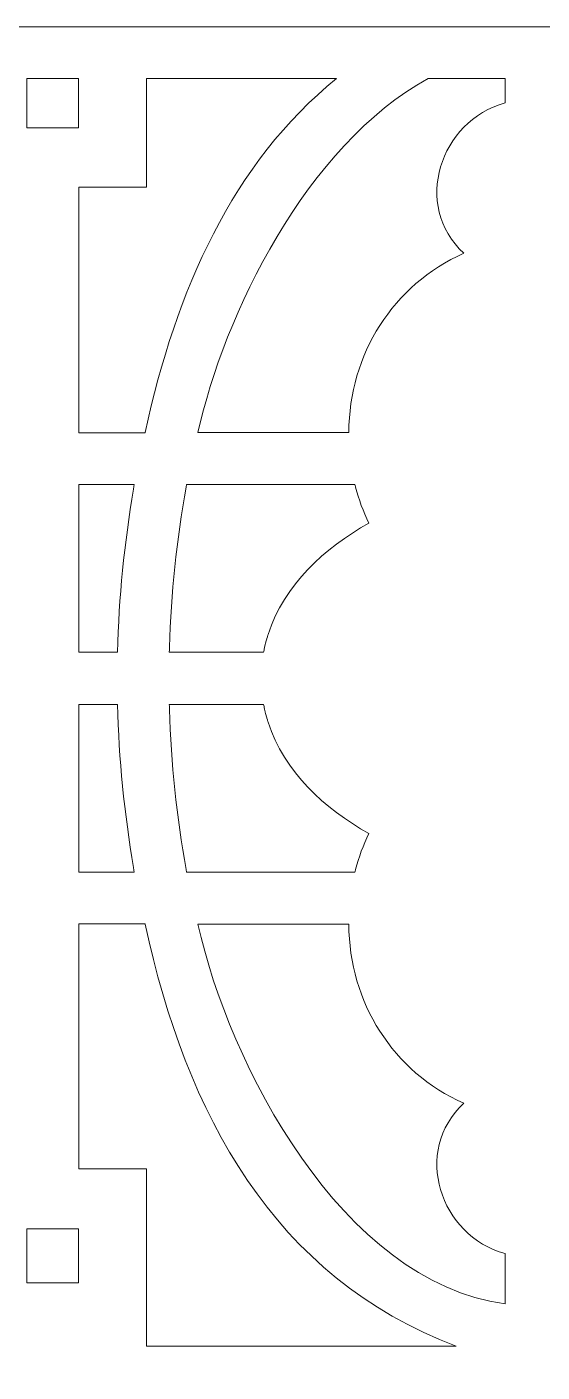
# Model space of a CAD drawing. Header units: centimetres. Extents: x -10 to 9.9, y -5 to 13.4.
# Drawn here: x 4.963 to 6.701, y 8.903 to 13.442 of the extents above; entities that cross this region are included whole.
import ezdxf

# ---------------------------------------------------------------- set-up
doc = ezdxf.new("R2010")
doc.units = ezdxf.units.CM
doc.header["$MEASUREMENT"] = 0
doc.layers.add('layer 1', color=7, linetype='Continuous')

msp = doc.modelspace()

# ---------------------------------------------------------------- linework, layer by layer
at = {"layer": 'layer 1', "color": 242, "lineweight": 9}
for points, knots in [([(0.17453, 13.44236), (0.17453, 13.44236), (0.34885, 13.44236), (0.34885, 13.44236), (0.34885, 13.44236), (0.34885, 13.44236), (9.75098, 13.44236), (9.75098, 13.44236), (9.75098, 13.44236), (9.75098, 13.44236), (9.9253, 13.44236), (9.9253, 13.44236), (9.9253, 13.44236), (9.9253, 13.44236), (9.9253, 13.26803), (9.9253, 13.26803), (9.9253, 13.26803), (9.9253, 13.26803), (9.9253, -4.82596), (9.9253, -4.82596), (9.9253, -4.82596), (9.9253, -4.82596), (9.9253, -5.00029), (9.9253, -5.00029), (9.9253, -5.00029), (9.9253, -5.00029), (9.75098, -5.00029), (9.75098, -5.00029), (9.75098, -5.00029), (9.75098, -5.00029), (0.34885, -5.00029), (0.34885, -5.00029), (0.34885, -5.00029), (0.34885, -5.00029), (0.17453, -5.00029), (0.17453, -5.00029), (0.17453, -5.00029), (0.17453, -5.00029), (0.17453, -4.82596), (0.17453, -4.82596), (0.17453, -4.82596), (0.17453, -4.82596), (0.17453, 13.26803), (0.17453, 13.26803), (0.17453, 13.26803), (0.17453, 13.26803), (0.17453, 13.44236), (0.17453, 13.44236)], [0, 0, 0, 0, 0.0769231, 0.0769231, 0.0769231, 0.0769231, 0.1538462, 0.1538462, 0.1538462, 0.1538462, 0.2307692, 0.2307692, 0.2307692, 0.2307692, 0.3076923, 0.3076923, 0.3076923, 0.3076923, 0.3846154, 0.3846154, 0.3846154, 0.3846154, 0.4615385, 0.4615385, 0.4615385, 0.4615385, 0.5384615, 0.5384615, 0.5384615, 0.5384615, 0.6153846, 0.6153846, 0.6153846, 0.6153846, 0.6923077, 0.6923077, 0.6923077, 0.6923077, 0.7692308, 0.7692308, 0.7692308, 0.7692308, 0.8461538, 0.8461538, 0.8461538, 0.8461538, 1, 1, 1, 1]), ([(5.13723, 13.26803), (5.13723, 13.26803), (4.96263, 13.26803), (4.96263, 13.26803), (4.96263, 13.26803), (4.96263, 13.26803), (4.96263, 13.10179), (4.96263, 13.10179), (4.96263, 13.10179), (4.96263, 13.10179), (5.13723, 13.10179), (5.13723, 13.10179), (5.13723, 13.10179), (5.13723, 13.10179), (5.13723, 13.26803), (5.13723, 13.26803)], [0, 0, 0, 0, 0.2, 0.2, 0.2, 0.2, 0.4, 0.4, 0.4, 0.4, 0.6, 0.6, 0.6, 0.6, 1, 1, 1, 1]), ([(6.00769, 13.26803), (6.00769, 13.26803), (5.36657, 13.26803), (5.36657, 13.26803), (5.36657, 13.26803), (5.36657, 13.26803), (5.36657, 12.90118), (5.36657, 12.90118), (5.36657, 12.90118), (5.36657, 12.90118), (5.35731, 12.90118), (5.35731, 12.90118), (5.35731, 12.90118), (5.35731, 12.90118), (5.13734, 12.90118), (5.13734, 12.90118), (5.13734, 12.90118), (5.13734, 12.90118), (5.13734, 12.07241), (5.13734, 12.07241), (5.13734, 12.07241), (5.13734, 12.07241), (5.36156, 12.07241), (5.36156, 12.07241), (5.36156, 12.07241), (5.36156, 12.07241), (5.36158, 12.07241), (5.36158, 12.07241), (5.36158, 12.07241), (5.36158, 12.07241), (5.36171, 12.07293), (5.36171, 12.07293), (5.36171, 12.07293), (5.36171, 12.07293), (5.36173, 12.07293), (5.36173, 12.07293), (5.36173, 12.07293), (5.36173, 12.07293), (5.36182, 12.07345), (5.36182, 12.07345), (5.36182, 12.07345), (5.36182, 12.07345), (5.36184, 12.07345), (5.36184, 12.07345), (5.36184, 12.07345), (5.36184, 12.07345), (5.36197, 12.07398), (5.36197, 12.07398), (5.36197, 12.07398), (5.46494, 12.55309), (5.65745, 12.9848), (6.00769, 13.26803)], [0, 0, 0, 0, 0.0714286, 0.0714286, 0.0714286, 0.0714286, 0.1428571, 0.1428571, 0.1428571, 0.1428571, 0.2142857, 0.2142857, 0.2142857, 0.2142857, 0.2857143, 0.2857143, 0.2857143, 0.2857143, 0.3571429, 0.3571429, 0.3571429, 0.3571429, 0.4285714, 0.4285714, 0.4285714, 0.4285714, 0.5, 0.5, 0.5, 0.5, 0.5714286, 0.5714286, 0.5714286, 0.5714286, 0.6428571, 0.6428571, 0.6428571, 0.6428571, 0.7142857, 0.7142857, 0.7142857, 0.7142857, 0.7857143, 0.7857143, 0.7857143, 0.7857143, 0.8571429, 0.8571429, 0.8571429, 0.8571429, 1, 1, 1, 1]), ([(6.57608, 13.26803), (6.57608, 13.26803), (6.31672, 13.26803), (6.31672, 13.26803), (6.31672, 13.26803), (5.9059, 13.04476), (5.62666, 12.46698), (5.53984, 12.07398), (5.53984, 12.07398), (5.53984, 12.07398), (6.04878, 12.07398), (6.04878, 12.07398), (6.04878, 12.07398), (6.05054, 12.33791), (6.19732, 12.57189), (6.43728, 12.67841), (6.43728, 12.67841), (6.43728, 12.67841), (6.43731, 12.67842), (6.43731, 12.67842), (6.43731, 12.67842), (6.26206, 12.83897), (6.3569, 13.12538), (6.57608, 13.18575), (6.57608, 13.18575), (6.57608, 13.18575), (6.57608, 13.26803), (6.57608, 13.26803)], [0, 0, 0, 0, 0.125, 0.125, 0.125, 0.125, 0.25, 0.25, 0.25, 0.25, 0.375, 0.375, 0.375, 0.375, 0.5, 0.5, 0.5, 0.5, 0.625, 0.625, 0.625, 0.625, 0.75, 0.75, 0.75, 0.75, 1, 1, 1, 1]), ([(5.13734, 11.33227), (5.13734, 11.33227), (5.13734, 11.3479), (5.13734, 11.3479), (5.13734, 11.3479), (5.13734, 11.3479), (5.13734, 11.3738), (5.13734, 11.3738), (5.13734, 11.3738), (5.13734, 11.3738), (5.13734, 11.39968), (5.13734, 11.39968), (5.13734, 11.39968), (5.13734, 11.39968), (5.13734, 11.42558), (5.13734, 11.42558), (5.13734, 11.42558), (5.13734, 11.42558), (5.13734, 11.45146), (5.13734, 11.45146), (5.13734, 11.45146), (5.13734, 11.45146), (5.13734, 11.47736), (5.13734, 11.47736), (5.13734, 11.47736), (5.13734, 11.47736), (5.13734, 11.50323), (5.13734, 11.50323), (5.13734, 11.50323), (5.13734, 11.50323), (5.13734, 11.52912), (5.13734, 11.52912), (5.13734, 11.52912), (5.13734, 11.52912), (5.13734, 11.55501), (5.13734, 11.55501), (5.13734, 11.55501), (5.13734, 11.55501), (5.13734, 11.5809), (5.13734, 11.5809), (5.13734, 11.5809), (5.13734, 11.5809), (5.13734, 11.60679), (5.13734, 11.60679), (5.13734, 11.60679), (5.13734, 11.60679), (5.13734, 11.63267), (5.13734, 11.63267), (5.13734, 11.63267), (5.13734, 11.63267), (5.13734, 11.65856), (5.13734, 11.65856), (5.13734, 11.65856), (5.13734, 11.65856), (5.13734, 11.68445), (5.13734, 11.68445), (5.13734, 11.68445), (5.13734, 11.68445), (5.13734, 11.71032), (5.13734, 11.71032), (5.13734, 11.71032), (5.13734, 11.71032), (5.13734, 11.73623), (5.13734, 11.73623), (5.13734, 11.73623), (5.13734, 11.73623), (5.13734, 11.7621), (5.13734, 11.7621), (5.13734, 11.7621), (5.13734, 11.7621), (5.13734, 11.788), (5.13734, 11.788), (5.13734, 11.788), (5.13734, 11.788), (5.13734, 11.81388), (5.13734, 11.81388), (5.13734, 11.81388), (5.13734, 11.81388), (5.13734, 11.83976), (5.13734, 11.83976), (5.13734, 11.83976), (5.13734, 11.83976), (5.13734, 11.86566), (5.13734, 11.86566), (5.13734, 11.86566), (5.13734, 11.86566), (5.13734, 11.89154), (5.13734, 11.89154), (5.13734, 11.89154), (5.13734, 11.89154), (5.13734, 11.89808), (5.13734, 11.89808), (5.13734, 11.89808), (5.13734, 11.89808), (5.32482, 11.89808), (5.32482, 11.89808), (5.32482, 11.89808), (5.32482, 11.89808), (5.32366, 11.89118), (5.32366, 11.89118), (5.32366, 11.89118), (5.32366, 11.89118), (5.32364, 11.89118), (5.32364, 11.89118), (5.32364, 11.89118), (5.32364, 11.89118), (5.32362, 11.89118), (5.32362, 11.89118), (5.32362, 11.89118), (5.32362, 11.89118), (5.32361, 11.89118), (5.32361, 11.89118), (5.32361, 11.89118), (5.32361, 11.89118), (5.32213, 11.88268), (5.32213, 11.88268), (5.32213, 11.88268), (5.32213, 11.88268), (5.32212, 11.88268), (5.32212, 11.88268), (5.32212, 11.88268), (5.32212, 11.88268), (5.32211, 11.88268), (5.32211, 11.88268), (5.32211, 11.88268), (5.32211, 11.88268), (5.32209, 11.88268), (5.32209, 11.88268), (5.32209, 11.88268), (5.29192, 11.70083), (5.27281, 11.51644), (5.26827, 11.33227), (5.26827, 11.33227), (5.26827, 11.33227), (5.26826, 11.33227), (5.26826, 11.33227), (5.26826, 11.33227), (5.26826, 11.33227), (5.13734, 11.33227), (5.13734, 11.33227)], [0, 0, 0, 0, 0.0277778, 0.0277778, 0.0277778, 0.0277778, 0.0555556, 0.0555556, 0.0555556, 0.0555556, 0.0833333, 0.0833333, 0.0833333, 0.0833333, 0.1111111, 0.1111111, 0.1111111, 0.1111111, 0.1388889, 0.1388889, 0.1388889, 0.1388889, 0.1666667, 0.1666667, 0.1666667, 0.1666667, 0.1944444, 0.1944444, 0.1944444, 0.1944444, 0.2222222, 0.2222222, 0.2222222, 0.2222222, 0.25, 0.25, 0.25, 0.25, 0.2777778, 0.2777778, 0.2777778, 0.2777778, 0.3055556, 0.3055556, 0.3055556, 0.3055556, 0.3333333, 0.3333333, 0.3333333, 0.3333333, 0.3611111, 0.3611111, 0.3611111, 0.3611111, 0.3888889, 0.3888889, 0.3888889, 0.3888889, 0.4166667, 0.4166667, 0.4166667, 0.4166667, 0.4444444, 0.4444444, 0.4444444, 0.4444444, 0.4722222, 0.4722222, 0.4722222, 0.4722222, 0.5, 0.5, 0.5, 0.5, 0.5277778, 0.5277778, 0.5277778, 0.5277778, 0.5555556, 0.5555556, 0.5555556, 0.5555556, 0.5833333, 0.5833333, 0.5833333, 0.5833333, 0.6111111, 0.6111111, 0.6111111, 0.6111111, 0.6388889, 0.6388889, 0.6388889, 0.6388889, 0.6666667, 0.6666667, 0.6666667, 0.6666667, 0.6944444, 0.6944444, 0.6944444, 0.6944444, 0.7222222, 0.7222222, 0.7222222, 0.7222222, 0.75, 0.75, 0.75, 0.75, 0.7777778, 0.7777778, 0.7777778, 0.7777778, 0.8055556, 0.8055556, 0.8055556, 0.8055556, 0.8333333, 0.8333333, 0.8333333, 0.8333333, 0.8611111, 0.8611111, 0.8611111, 0.8611111, 0.8888889, 0.8888889, 0.8888889, 0.8888889, 0.9166667, 0.9166667, 0.9166667, 0.9166667, 0.9444444, 0.9444444, 0.9444444, 0.9444444, 1, 1, 1, 1]), ([(6.11647, 11.76832), (5.96583, 11.68189), (5.83165, 11.5627), (5.77644, 11.39191), (5.77644, 11.39191), (5.77644, 11.39191), (5.77643, 11.39191), (5.77643, 11.39191), (5.77643, 11.39191), (5.77643, 11.39191), (5.77582, 11.38997), (5.77582, 11.38997), (5.77582, 11.38997), (5.77582, 11.38997), (5.77578, 11.38997), (5.77578, 11.38997), (5.77578, 11.38997), (5.77578, 11.38997), (5.77433, 11.38511), (5.77433, 11.38511), (5.77433, 11.38511), (5.77433, 11.38511), (5.77431, 11.38511), (5.77431, 11.38511), (5.77431, 11.38511), (5.77431, 11.38511), (5.77405, 11.38419), (5.77405, 11.38419), (5.77405, 11.38419), (5.77405, 11.38419), (5.77404, 11.38419), (5.77404, 11.38419), (5.77404, 11.38419), (5.77404, 11.38419), (5.77402, 11.38409), (5.77402, 11.38409), (5.77402, 11.38409), (5.77402, 11.38409), (5.774, 11.38409), (5.774, 11.38409), (5.774, 11.38409), (5.774, 11.38409), (5.77232, 11.3783), (5.77232, 11.3783), (5.77232, 11.3783), (5.77232, 11.3783), (5.7723, 11.3783), (5.7723, 11.3783), (5.7723, 11.3783), (5.7723, 11.3783), (5.77207, 11.37745), (5.77207, 11.37745), (5.77207, 11.37745), (5.77207, 11.37745), (5.77206, 11.37745), (5.77206, 11.37745), (5.77206, 11.37745), (5.77206, 11.37745), (5.77028, 11.37103), (5.77028, 11.37103), (5.77028, 11.37103), (5.77028, 11.37103), (5.77026, 11.37103), (5.77026, 11.37103), (5.77026, 11.37103), (5.77026, 11.37103), (5.77009, 11.37027), (5.77009, 11.37027), (5.77009, 11.37027), (5.77009, 11.37027), (5.77007, 11.37027), (5.77007, 11.37027), (5.77007, 11.37027), (5.77007, 11.37027), (5.76817, 11.36299), (5.76817, 11.36299), (5.76817, 11.36299), (5.76817, 11.36299), (5.76816, 11.36299), (5.76816, 11.36299), (5.76816, 11.36299), (5.76816, 11.36299), (5.76814, 11.36284), (5.76814, 11.36284), (5.76814, 11.36284), (5.76814, 11.36284), (5.76812, 11.36284), (5.76812, 11.36284), (5.76812, 11.36284), (5.76812, 11.36284), (5.76694, 11.35809), (5.76694, 11.35809), (5.76694, 11.35809), (5.76694, 11.35809), (5.76693, 11.35809), (5.76693, 11.35809), (5.76693, 11.35809), (5.76693, 11.35809), (5.76674, 11.35718), (5.76674, 11.35718), (5.76674, 11.35718), (5.76674, 11.35718), (5.76672, 11.35718), (5.76672, 11.35718), (5.76672, 11.35718), (5.76672, 11.35718), (5.76482, 11.34892), (5.76482, 11.34892), (5.76482, 11.34892), (5.76482, 11.34892), (5.7648, 11.34892), (5.7648, 11.34892), (5.7648, 11.34892), (5.7648, 11.34892), (5.76462, 11.34803), (5.76462, 11.34803), (5.76462, 11.34803), (5.76462, 11.34803), (5.7646, 11.34803), (5.7646, 11.34803), (5.7646, 11.34803), (5.7646, 11.34803), (5.76347, 11.34256), (5.76347, 11.34256), (5.76347, 11.34256), (5.76347, 11.34256), (5.76345, 11.34256), (5.76345, 11.34256), (5.76345, 11.34256), (5.76345, 11.34256), (5.76329, 11.34169), (5.76329, 11.34169), (5.76329, 11.34169), (5.76329, 11.34169), (5.76327, 11.34169), (5.76327, 11.34169), (5.76327, 11.34169), (5.76327, 11.34169), (5.76306, 11.34062), (5.76306, 11.34062), (5.76306, 11.34062), (5.76306, 11.34062), (5.76304, 11.34062), (5.76304, 11.34062), (5.76304, 11.34062), (5.76304, 11.34062), (5.762, 11.33526), (5.762, 11.33526), (5.762, 11.33526), (5.762, 11.33526), (5.76198, 11.33526), (5.76198, 11.33526), (5.76198, 11.33526), (5.76198, 11.33526), (5.76141, 11.33227), (5.76141, 11.33227), (5.76141, 11.33227), (5.76141, 11.33227), (5.76139, 11.33227), (5.76139, 11.33227), (5.76139, 11.33227), (5.76139, 11.33227), (5.76138, 11.33227), (5.76138, 11.33227), (5.76138, 11.33227), (5.76138, 11.33227), (5.44314, 11.33227), (5.44314, 11.33227), (5.44314, 11.33227), (5.44314, 11.33227), (5.44334, 11.33988), (5.44334, 11.33988), (5.44334, 11.33988), (5.44334, 11.33988), (5.44335, 11.33988), (5.44335, 11.33988), (5.44335, 11.33988), (5.44335, 11.33988), (5.44337, 11.33988), (5.44337, 11.33988), (5.44337, 11.33988), (5.44337, 11.33988), (5.44337, 11.3399), (5.44337, 11.3399), (5.44337, 11.3399), (5.44337, 11.3399), (5.44357, 11.34912), (5.44357, 11.34912), (5.44357, 11.34912), (5.44357, 11.34912), (5.44359, 11.34912), (5.44359, 11.34912), (5.44359, 11.34912), (5.44359, 11.34912), (5.44361, 11.34912), (5.44361, 11.34912), (5.44361, 11.34912), (5.44361, 11.34912), (5.44361, 11.34915), (5.44361, 11.34915), (5.44361, 11.34915), (5.44877, 11.5307), (5.46852, 11.71188), (5.5001, 11.88961), (5.5001, 11.88961), (5.5001, 11.88961), (5.50011, 11.88961), (5.50011, 11.88961), (5.50011, 11.88961), (5.50011, 11.88961), (5.50012, 11.88961), (5.50012, 11.88961), (5.50012, 11.88961), (5.50012, 11.88961), (5.50014, 11.88961), (5.50014, 11.88961), (5.50014, 11.88961), (5.50014, 11.88961), (5.50163, 11.89808), (5.50163, 11.89808), (5.50163, 11.89808), (5.50163, 11.89808), (5.50165, 11.89808), (5.50165, 11.89808), (5.50165, 11.89808), (5.50165, 11.89808), (5.50166, 11.89808), (5.50166, 11.89808), (5.50166, 11.89808), (5.50166, 11.89808), (5.50168, 11.89808), (5.50168, 11.89808), (5.50168, 11.89808), (5.50168, 11.89808), (6.06956, 11.89808), (6.06956, 11.89808), (6.06956, 11.89808), (6.06956, 11.89808), (6.06958, 11.89808), (6.06958, 11.89808), (6.06958, 11.89808), (6.06958, 11.89808), (6.07013, 11.89594), (6.07013, 11.89594), (6.07013, 11.89594), (6.07013, 11.89594), (6.07017, 11.89594), (6.07017, 11.89594), (6.07017, 11.89594), (6.07017, 11.89594), (6.07066, 11.8938), (6.07066, 11.8938), (6.07066, 11.8938), (6.07066, 11.8938), (6.07068, 11.8938), (6.07068, 11.8938), (6.07068, 11.8938), (6.07068, 11.8938), (6.07123, 11.89167), (6.07123, 11.89167), (6.07123, 11.89167), (6.07123, 11.89167), (6.07125, 11.89167), (6.07125, 11.89167), (6.07125, 11.89167), (6.07125, 11.89167), (6.07177, 11.88958), (6.07177, 11.88958), (6.07177, 11.88958), (6.07177, 11.88958), (6.07178, 11.88958), (6.07178, 11.88958), (6.07178, 11.88958), (6.08259, 11.84802), (6.09784, 11.80713), (6.11647, 11.76832)], [0, 0, 0, 0, 0.0142857, 0.0142857, 0.0142857, 0.0142857, 0.0285714, 0.0285714, 0.0285714, 0.0285714, 0.0428571, 0.0428571, 0.0428571, 0.0428571, 0.0571429, 0.0571429, 0.0571429, 0.0571429, 0.0714286, 0.0714286, 0.0714286, 0.0714286, 0.0857143, 0.0857143, 0.0857143, 0.0857143, 0.1, 0.1, 0.1, 0.1, 0.1142857, 0.1142857, 0.1142857, 0.1142857, 0.1285714, 0.1285714, 0.1285714, 0.1285714, 0.1428571, 0.1428571, 0.1428571, 0.1428571, 0.1571429, 0.1571429, 0.1571429, 0.1571429, 0.1714286, 0.1714286, 0.1714286, 0.1714286, 0.1857143, 0.1857143, 0.1857143, 0.1857143, 0.2, 0.2, 0.2, 0.2, 0.2142857, 0.2142857, 0.2142857, 0.2142857, 0.2285714, 0.2285714, 0.2285714, 0.2285714, 0.2428571, 0.2428571, 0.2428571, 0.2428571, 0.2571429, 0.2571429, 0.2571429, 0.2571429, 0.2714286, 0.2714286, 0.2714286, 0.2714286, 0.2857143, 0.2857143, 0.2857143, 0.2857143, 0.3, 0.3, 0.3, 0.3, 0.3142857, 0.3142857, 0.3142857, 0.3142857, 0.3285714, 0.3285714, 0.3285714, 0.3285714, 0.3428571, 0.3428571, 0.3428571, 0.3428571, 0.3571429, 0.3571429, 0.3571429, 0.3571429, 0.3714286, 0.3714286, 0.3714286, 0.3714286, 0.3857143, 0.3857143, 0.3857143, 0.3857143, 0.4, 0.4, 0.4, 0.4, 0.4142857, 0.4142857, 0.4142857, 0.4142857, 0.4285714, 0.4285714, 0.4285714, 0.4285714, 0.4428571, 0.4428571, 0.4428571, 0.4428571, 0.4571429, 0.4571429, 0.4571429, 0.4571429, 0.4714286, 0.4714286, 0.4714286, 0.4714286, 0.4857143, 0.4857143, 0.4857143, 0.4857143, 0.5, 0.5, 0.5, 0.5, 0.5142857, 0.5142857, 0.5142857, 0.5142857, 0.5285714, 0.5285714, 0.5285714, 0.5285714, 0.5428571, 0.5428571, 0.5428571, 0.5428571, 0.5571429, 0.5571429, 0.5571429, 0.5571429, 0.5714286, 0.5714286, 0.5714286, 0.5714286, 0.5857143, 0.5857143, 0.5857143, 0.5857143, 0.6, 0.6, 0.6, 0.6, 0.6142857, 0.6142857, 0.6142857, 0.6142857, 0.6285714, 0.6285714, 0.6285714, 0.6285714, 0.6428571, 0.6428571, 0.6428571, 0.6428571, 0.6571429, 0.6571429, 0.6571429, 0.6571429, 0.6714286, 0.6714286, 0.6714286, 0.6714286, 0.6857143, 0.6857143, 0.6857143, 0.6857143, 0.7, 0.7, 0.7, 0.7, 0.7142857, 0.7142857, 0.7142857, 0.7142857, 0.7285714, 0.7285714, 0.7285714, 0.7285714, 0.7428571, 0.7428571, 0.7428571, 0.7428571, 0.7571429, 0.7571429, 0.7571429, 0.7571429, 0.7714286, 0.7714286, 0.7714286, 0.7714286, 0.7857143, 0.7857143, 0.7857143, 0.7857143, 0.8, 0.8, 0.8, 0.8, 0.8142857, 0.8142857, 0.8142857, 0.8142857, 0.8285714, 0.8285714, 0.8285714, 0.8285714, 0.8428571, 0.8428571, 0.8428571, 0.8428571, 0.8571429, 0.8571429, 0.8571429, 0.8571429, 0.8714286, 0.8714286, 0.8714286, 0.8714286, 0.8857143, 0.8857143, 0.8857143, 0.8857143, 0.9, 0.9, 0.9, 0.9, 0.9142857, 0.9142857, 0.9142857, 0.9142857, 0.9285714, 0.9285714, 0.9285714, 0.9285714, 0.9428571, 0.9428571, 0.9428571, 0.9428571, 0.9571429, 0.9571429, 0.9571429, 0.9571429, 0.9714286, 0.9714286, 0.9714286, 0.9714286, 1, 1, 1, 1]), ([(5.13734, 10.59054), (5.13734, 10.59054), (5.13734, 11.15635), (5.13734, 11.15635), (5.13734, 11.15635), (5.13734, 11.15635), (5.26826, 11.15635), (5.26826, 11.15635), (5.26826, 11.15635), (5.26826, 11.15635), (5.26827, 11.15635), (5.26827, 11.15635), (5.26827, 11.15635), (5.27281, 10.97217), (5.29192, 10.78779), (5.32209, 10.60593), (5.32209, 10.60593), (5.32209, 10.60593), (5.32211, 10.60593), (5.32211, 10.60593), (5.32211, 10.60593), (5.32211, 10.60593), (5.32212, 10.60593), (5.32212, 10.60593), (5.32212, 10.60593), (5.32212, 10.60593), (5.32213, 10.60593), (5.32213, 10.60593), (5.32213, 10.60593), (5.32213, 10.60593), (5.32361, 10.59744), (5.32361, 10.59744), (5.32361, 10.59744), (5.32361, 10.59744), (5.32362, 10.59744), (5.32362, 10.59744), (5.32362, 10.59744), (5.32362, 10.59744), (5.32364, 10.59744), (5.32364, 10.59744), (5.32364, 10.59744), (5.32364, 10.59744), (5.32366, 10.59744), (5.32366, 10.59744), (5.32366, 10.59744), (5.32366, 10.59744), (5.32482, 10.59054), (5.32482, 10.59054), (5.32482, 10.59054), (5.32482, 10.59054), (5.13734, 10.59054), (5.13734, 10.59054)], [0, 0, 0, 0, 0.0714286, 0.0714286, 0.0714286, 0.0714286, 0.1428571, 0.1428571, 0.1428571, 0.1428571, 0.2142857, 0.2142857, 0.2142857, 0.2142857, 0.2857143, 0.2857143, 0.2857143, 0.2857143, 0.3571429, 0.3571429, 0.3571429, 0.3571429, 0.4285714, 0.4285714, 0.4285714, 0.4285714, 0.5, 0.5, 0.5, 0.5, 0.5714286, 0.5714286, 0.5714286, 0.5714286, 0.6428571, 0.6428571, 0.6428571, 0.6428571, 0.7142857, 0.7142857, 0.7142857, 0.7142857, 0.7857143, 0.7857143, 0.7857143, 0.7857143, 0.8571429, 0.8571429, 0.8571429, 0.8571429, 1, 1, 1, 1]), ([(6.11647, 10.7203), (5.96583, 10.80673), (5.83165, 10.92592), (5.77644, 11.09671), (5.77644, 11.09671), (5.77644, 11.09671), (5.77643, 11.09671), (5.77643, 11.09671), (5.77643, 11.09671), (5.77643, 11.09671), (5.77582, 11.09865), (5.77582, 11.09865), (5.77582, 11.09865), (5.77582, 11.09865), (5.77578, 11.09865), (5.77578, 11.09865), (5.77578, 11.09865), (5.77578, 11.09865), (5.77433, 11.1035), (5.77433, 11.1035), (5.77433, 11.1035), (5.77433, 11.1035), (5.77431, 11.1035), (5.77431, 11.1035), (5.77431, 11.1035), (5.77431, 11.1035), (5.77405, 11.10443), (5.77405, 11.10443), (5.77405, 11.10443), (5.77405, 11.10443), (5.77404, 11.10443), (5.77404, 11.10443), (5.77404, 11.10443), (5.77404, 11.10443), (5.77402, 11.10452), (5.77402, 11.10452), (5.77402, 11.10452), (5.77402, 11.10452), (5.774, 11.10452), (5.774, 11.10452), (5.774, 11.10452), (5.774, 11.10452), (5.77232, 11.11031), (5.77232, 11.11031), (5.77232, 11.11031), (5.77232, 11.11031), (5.7723, 11.11031), (5.7723, 11.11031), (5.7723, 11.11031), (5.7723, 11.11031), (5.77207, 11.11116), (5.77207, 11.11116), (5.77207, 11.11116), (5.77207, 11.11116), (5.77206, 11.11116), (5.77206, 11.11116), (5.77206, 11.11116), (5.77206, 11.11116), (5.77028, 11.11758), (5.77028, 11.11758), (5.77028, 11.11758), (5.77028, 11.11758), (5.77026, 11.11758), (5.77026, 11.11758), (5.77026, 11.11758), (5.77026, 11.11758), (5.77009, 11.11835), (5.77009, 11.11835), (5.77009, 11.11835), (5.77009, 11.11835), (5.77007, 11.11835), (5.77007, 11.11835), (5.77007, 11.11835), (5.77007, 11.11835), (5.76817, 11.12563), (5.76817, 11.12563), (5.76817, 11.12563), (5.76817, 11.12563), (5.76816, 11.12563), (5.76816, 11.12563), (5.76816, 11.12563), (5.76816, 11.12563), (5.76814, 11.12578), (5.76814, 11.12578), (5.76814, 11.12578), (5.76814, 11.12578), (5.76812, 11.12578), (5.76812, 11.12578), (5.76812, 11.12578), (5.76812, 11.12578), (5.76694, 11.13053), (5.76694, 11.13053), (5.76694, 11.13053), (5.76694, 11.13053), (5.76693, 11.13053), (5.76693, 11.13053), (5.76693, 11.13053), (5.76693, 11.13053), (5.76674, 11.13144), (5.76674, 11.13144), (5.76674, 11.13144), (5.76674, 11.13144), (5.76672, 11.13144), (5.76672, 11.13144), (5.76672, 11.13144), (5.76672, 11.13144), (5.76482, 11.1397), (5.76482, 11.1397), (5.76482, 11.1397), (5.76482, 11.1397), (5.7648, 11.1397), (5.7648, 11.1397), (5.7648, 11.1397), (5.7648, 11.1397), (5.76462, 11.14058), (5.76462, 11.14058), (5.76462, 11.14058), (5.76462, 11.14058), (5.7646, 11.14058), (5.7646, 11.14058), (5.7646, 11.14058), (5.7646, 11.14058), (5.76347, 11.14605), (5.76347, 11.14605), (5.76347, 11.14605), (5.76347, 11.14605), (5.76345, 11.14605), (5.76345, 11.14605), (5.76345, 11.14605), (5.76345, 11.14605), (5.76329, 11.14693), (5.76329, 11.14693), (5.76329, 11.14693), (5.76329, 11.14693), (5.76327, 11.14693), (5.76327, 11.14693), (5.76327, 11.14693), (5.76327, 11.14693), (5.76306, 11.148), (5.76306, 11.148), (5.76306, 11.148), (5.76306, 11.148), (5.76304, 11.148), (5.76304, 11.148), (5.76304, 11.148), (5.76304, 11.148), (5.762, 11.15337), (5.762, 11.15337), (5.762, 11.15337), (5.762, 11.15337), (5.76198, 11.15337), (5.76198, 11.15337), (5.76198, 11.15337), (5.76198, 11.15337), (5.76141, 11.15635), (5.76141, 11.15635), (5.76141, 11.15635), (5.76141, 11.15635), (5.76139, 11.15635), (5.76139, 11.15635), (5.76139, 11.15635), (5.76139, 11.15635), (5.76138, 11.15635), (5.76138, 11.15635), (5.76138, 11.15635), (5.76138, 11.15635), (5.44314, 11.15635), (5.44314, 11.15635), (5.44314, 11.15635), (5.44314, 11.15635), (5.44334, 11.14874), (5.44334, 11.14874), (5.44334, 11.14874), (5.44334, 11.14874), (5.44335, 11.14874), (5.44335, 11.14874), (5.44335, 11.14874), (5.44335, 11.14874), (5.44337, 11.14874), (5.44337, 11.14874), (5.44337, 11.14874), (5.44337, 11.14874), (5.44337, 11.14871), (5.44337, 11.14871), (5.44337, 11.14871), (5.44337, 11.14871), (5.44357, 11.1395), (5.44357, 11.1395), (5.44357, 11.1395), (5.44357, 11.1395), (5.44359, 11.1395), (5.44359, 11.1395), (5.44359, 11.1395), (5.44359, 11.1395), (5.44361, 11.1395), (5.44361, 11.1395), (5.44361, 11.1395), (5.44361, 11.1395), (5.44361, 11.13947), (5.44361, 11.13947), (5.44361, 11.13947), (5.44877, 10.95792), (5.46852, 10.77674), (5.5001, 10.599), (5.5001, 10.599), (5.5001, 10.599), (5.50011, 10.599), (5.50011, 10.599), (5.50011, 10.599), (5.50011, 10.599), (5.50012, 10.599), (5.50012, 10.599), (5.50012, 10.599), (5.50012, 10.599), (5.50014, 10.599), (5.50014, 10.599), (5.50014, 10.599), (5.50014, 10.599), (5.50163, 10.59054), (5.50163, 10.59054), (5.50163, 10.59054), (5.50163, 10.59054), (5.50165, 10.59054), (5.50165, 10.59054), (5.50165, 10.59054), (5.50165, 10.59054), (5.50166, 10.59054), (5.50166, 10.59054), (5.50166, 10.59054), (5.50166, 10.59054), (5.50168, 10.59054), (5.50168, 10.59054), (5.50168, 10.59054), (5.50168, 10.59054), (6.06956, 10.59054), (6.06956, 10.59054), (6.06956, 10.59054), (6.06956, 10.59054), (6.06958, 10.59054), (6.06958, 10.59054), (6.06958, 10.59054), (6.06958, 10.59054), (6.07013, 10.59267), (6.07013, 10.59267), (6.07013, 10.59267), (6.07013, 10.59267), (6.07017, 10.59267), (6.07017, 10.59267), (6.07017, 10.59267), (6.07017, 10.59267), (6.07066, 10.59482), (6.07066, 10.59482), (6.07066, 10.59482), (6.07066, 10.59482), (6.07068, 10.59482), (6.07068, 10.59482), (6.07068, 10.59482), (6.07068, 10.59482), (6.07123, 10.59695), (6.07123, 10.59695), (6.07123, 10.59695), (6.07123, 10.59695), (6.07125, 10.59695), (6.07125, 10.59695), (6.07125, 10.59695), (6.07125, 10.59695), (6.07177, 10.59904), (6.07177, 10.59904), (6.07177, 10.59904), (6.07177, 10.59904), (6.07178, 10.59904), (6.07178, 10.59904), (6.07178, 10.59904), (6.08259, 10.6406), (6.09784, 10.68149), (6.11647, 10.7203)], [0, 0, 0, 0, 0.0142857, 0.0142857, 0.0142857, 0.0142857, 0.0285714, 0.0285714, 0.0285714, 0.0285714, 0.0428571, 0.0428571, 0.0428571, 0.0428571, 0.0571429, 0.0571429, 0.0571429, 0.0571429, 0.0714286, 0.0714286, 0.0714286, 0.0714286, 0.0857143, 0.0857143, 0.0857143, 0.0857143, 0.1, 0.1, 0.1, 0.1, 0.1142857, 0.1142857, 0.1142857, 0.1142857, 0.1285714, 0.1285714, 0.1285714, 0.1285714, 0.1428571, 0.1428571, 0.1428571, 0.1428571, 0.1571429, 0.1571429, 0.1571429, 0.1571429, 0.1714286, 0.1714286, 0.1714286, 0.1714286, 0.1857143, 0.1857143, 0.1857143, 0.1857143, 0.2, 0.2, 0.2, 0.2, 0.2142857, 0.2142857, 0.2142857, 0.2142857, 0.2285714, 0.2285714, 0.2285714, 0.2285714, 0.2428571, 0.2428571, 0.2428571, 0.2428571, 0.2571429, 0.2571429, 0.2571429, 0.2571429, 0.2714286, 0.2714286, 0.2714286, 0.2714286, 0.2857143, 0.2857143, 0.2857143, 0.2857143, 0.3, 0.3, 0.3, 0.3, 0.3142857, 0.3142857, 0.3142857, 0.3142857, 0.3285714, 0.3285714, 0.3285714, 0.3285714, 0.3428571, 0.3428571, 0.3428571, 0.3428571, 0.3571429, 0.3571429, 0.3571429, 0.3571429, 0.3714286, 0.3714286, 0.3714286, 0.3714286, 0.3857143, 0.3857143, 0.3857143, 0.3857143, 0.4, 0.4, 0.4, 0.4, 0.4142857, 0.4142857, 0.4142857, 0.4142857, 0.4285714, 0.4285714, 0.4285714, 0.4285714, 0.4428571, 0.4428571, 0.4428571, 0.4428571, 0.4571429, 0.4571429, 0.4571429, 0.4571429, 0.4714286, 0.4714286, 0.4714286, 0.4714286, 0.4857143, 0.4857143, 0.4857143, 0.4857143, 0.5, 0.5, 0.5, 0.5, 0.5142857, 0.5142857, 0.5142857, 0.5142857, 0.5285714, 0.5285714, 0.5285714, 0.5285714, 0.5428571, 0.5428571, 0.5428571, 0.5428571, 0.5571429, 0.5571429, 0.5571429, 0.5571429, 0.5714286, 0.5714286, 0.5714286, 0.5714286, 0.5857143, 0.5857143, 0.5857143, 0.5857143, 0.6, 0.6, 0.6, 0.6, 0.6142857, 0.6142857, 0.6142857, 0.6142857, 0.6285714, 0.6285714, 0.6285714, 0.6285714, 0.6428571, 0.6428571, 0.6428571, 0.6428571, 0.6571429, 0.6571429, 0.6571429, 0.6571429, 0.6714286, 0.6714286, 0.6714286, 0.6714286, 0.6857143, 0.6857143, 0.6857143, 0.6857143, 0.7, 0.7, 0.7, 0.7, 0.7142857, 0.7142857, 0.7142857, 0.7142857, 0.7285714, 0.7285714, 0.7285714, 0.7285714, 0.7428571, 0.7428571, 0.7428571, 0.7428571, 0.7571429, 0.7571429, 0.7571429, 0.7571429, 0.7714286, 0.7714286, 0.7714286, 0.7714286, 0.7857143, 0.7857143, 0.7857143, 0.7857143, 0.8, 0.8, 0.8, 0.8, 0.8142857, 0.8142857, 0.8142857, 0.8142857, 0.8285714, 0.8285714, 0.8285714, 0.8285714, 0.8428571, 0.8428571, 0.8428571, 0.8428571, 0.8571429, 0.8571429, 0.8571429, 0.8571429, 0.8714286, 0.8714286, 0.8714286, 0.8714286, 0.8857143, 0.8857143, 0.8857143, 0.8857143, 0.9, 0.9, 0.9, 0.9, 0.9142857, 0.9142857, 0.9142857, 0.9142857, 0.9285714, 0.9285714, 0.9285714, 0.9285714, 0.9428571, 0.9428571, 0.9428571, 0.9428571, 0.9571429, 0.9571429, 0.9571429, 0.9571429, 0.9714286, 0.9714286, 0.9714286, 0.9714286, 1, 1, 1, 1]), ([(5.36657, 8.99118), (5.36657, 8.99118), (5.36657, 9.58743), (5.36657, 9.58743), (5.36657, 9.58743), (5.36657, 9.58743), (5.36653, 9.58743), (5.36653, 9.58743), (5.36653, 9.58743), (5.36653, 9.58743), (5.36653, 9.58904), (5.36653, 9.58904), (5.36653, 9.58904), (5.36653, 9.58904), (5.35731, 9.58904), (5.35731, 9.58904), (5.35731, 9.58904), (5.35731, 9.58904), (5.13734, 9.58904), (5.13734, 9.58904), (5.13734, 9.58904), (5.13734, 9.58904), (5.13734, 10.4162), (5.13734, 10.4162), (5.13734, 10.4162), (5.13734, 10.4162), (5.36156, 10.4162), (5.36156, 10.4162), (5.36156, 10.4162), (5.36156, 10.4162), (5.36158, 10.4162), (5.36158, 10.4162), (5.36158, 10.4162), (5.36158, 10.4162), (5.36171, 10.41568), (5.36171, 10.41568), (5.36171, 10.41568), (5.36171, 10.41568), (5.36173, 10.41568), (5.36173, 10.41568), (5.36173, 10.41568), (5.36173, 10.41568), (5.36182, 10.41517), (5.36182, 10.41517), (5.36182, 10.41517), (5.36182, 10.41517), (5.36184, 10.41517), (5.36184, 10.41517), (5.36184, 10.41517), (5.36184, 10.41517), (5.36197, 10.41464), (5.36197, 10.41464), (5.36197, 10.41464), (5.49915, 9.77636), (5.79521, 9.22216), (6.41142, 8.99118), (6.41142, 8.99118), (6.41142, 8.99118), (5.36657, 8.99118), (5.36657, 8.99118)], [0, 0, 0, 0, 0.0625, 0.0625, 0.0625, 0.0625, 0.125, 0.125, 0.125, 0.125, 0.1875, 0.1875, 0.1875, 0.1875, 0.25, 0.25, 0.25, 0.25, 0.3125, 0.3125, 0.3125, 0.3125, 0.375, 0.375, 0.375, 0.375, 0.4375, 0.4375, 0.4375, 0.4375, 0.5, 0.5, 0.5, 0.5, 0.5625, 0.5625, 0.5625, 0.5625, 0.625, 0.625, 0.625, 0.625, 0.6875, 0.6875, 0.6875, 0.6875, 0.75, 0.75, 0.75, 0.75, 0.8125, 0.8125, 0.8125, 0.8125, 0.875, 0.875, 0.875, 0.875, 1, 1, 1, 1]), ([(5.53984, 10.41464), (5.64387, 9.94372), (6.02417, 9.2074), (6.57608, 9.13372), (6.57608, 9.13372), (6.57608, 9.13372), (6.57608, 9.30286), (6.57608, 9.30286), (6.57608, 9.30286), (6.3569, 9.36323), (6.26206, 9.64965), (6.43731, 9.8102), (6.43731, 9.8102), (6.43731, 9.8102), (6.43728, 9.81021), (6.43728, 9.81021), (6.43728, 9.81021), (6.19732, 9.91673), (6.05054, 10.1507), (6.04878, 10.41464), (6.04878, 10.41464), (6.04878, 10.41464), (5.53984, 10.41464), (5.53984, 10.41464)], [0, 0, 0, 0, 0.1428571, 0.1428571, 0.1428571, 0.1428571, 0.2857143, 0.2857143, 0.2857143, 0.2857143, 0.4285714, 0.4285714, 0.4285714, 0.4285714, 0.5714286, 0.5714286, 0.5714286, 0.5714286, 0.7142857, 0.7142857, 0.7142857, 0.7142857, 1, 1, 1, 1]), ([(5.13723, 9.20416), (5.13723, 9.20416), (5.13723, 9.38685), (5.13723, 9.38685), (5.13723, 9.38685), (5.13723, 9.38685), (4.96263, 9.38685), (4.96263, 9.38685), (4.96263, 9.38685), (4.96263, 9.38685), (4.96263, 9.20416), (4.96263, 9.20416), (4.96263, 9.20416), (4.96263, 9.20416), (5.13723, 9.20416), (5.13723, 9.20416)], [0, 0, 0, 0, 0.2, 0.2, 0.2, 0.2, 0.4, 0.4, 0.4, 0.4, 0.6, 0.6, 0.6, 0.6, 1, 1, 1, 1])]:
    msp.add_open_spline(points, degree=3, knots=knots, dxfattribs=at)

doc.saveas('drawing.dxf')
